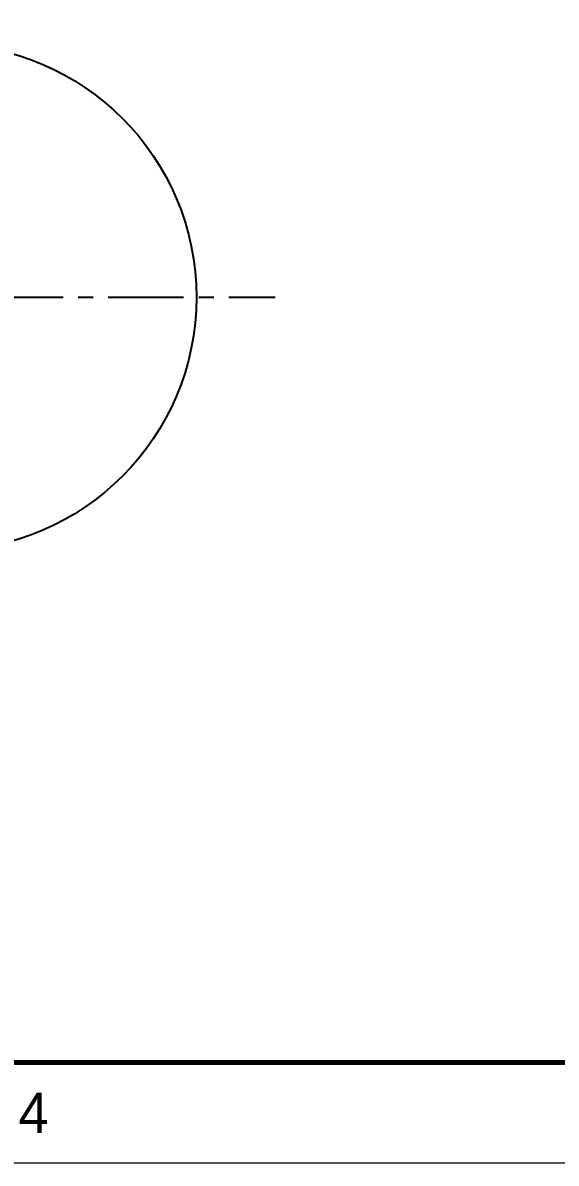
# Model space of a CAD drawing. Extents: x 148 to 221443, y -36682 to 6758.
# Drawn here: x 140980 to 142041, y -12718 to -10451 of the extents above; entities that cross this region are included whole.
import ezdxf
from ezdxf.enums import TextEntityAlignment as Align

# ---------------------------------------------------------------- set-up
doc = ezdxf.new("R2010")
doc.units = 0
doc.header["$LTSCALE"] = 10
doc.header["$MEASUREMENT"] = 0
doc.linetypes.add('CENTERX2', pattern=[4, 2.5, -0.5, 0.5, -0.5])
doc.layers.add('2（细实线）', color=3, linetype='Continuous', lineweight=20)
doc.layers.add('图框层', color=7, linetype='Continuous', lineweight=15)
doc.layers.add('WHITE', color=7, linetype='Continuous')
doc.styles.add('HZ', font='ROMS.SHX', dxfattribs={"width": 0.75, "bigfont": 'GBCBIG.SHX'})

# ---------------------------------------------------------------- blocks, each defined once
blk = doc.blocks.new('a2')
at = {"layer": '图框层', "ltscale": 10}
blk.add_lwpolyline([(15311.09, 10126.74), (15905.09, 10126.74), (15905.09, 9706.74), (15311.09, 9706.74)], close=True, dxfattribs=at)
at = {"layer": '图框层', "ltscale": 10, "const_width": 0.5}
blk.add_lwpolyline([(15336.09, 10116.74), (15895.09, 10116.74), (15895.09, 9716.74), (15336.09, 9716.74)], close=True, dxfattribs=at)
at = {"style": 'HZ'}
blk.add_text('4', height=4, dxfattribs=at).set_placement((15662.17, 9711.74), align=Align.MIDDLE)

msp = doc.modelspace()

# ---------------------------------------------------------------- linework, layer by layer
at = {"layer": 'WHITE', "color": 1, "linetype": 'CENTERX2', "ltscale": 6}
msp.add_line((140189.5856, -10996.7232), (141481.5508, -10996.7232), dxfattribs=at)
at = {"layer": 'WHITE', "color": 7, "linetype": 'Continuous', "ltscale": 3}
msp.add_circle((140821.9913, -10996.7232), 503.1302, dxfattribs=at)

# ---------------------------------------------------------------- block references
at = {"layer": '2（细实线）', "xscale": 20, "yscale": 20, "zscale": 20}
msp.add_blockref('a2', (-172242.5207, -206852.8652), dxfattribs=at)

doc.saveas('drawing.dxf')
